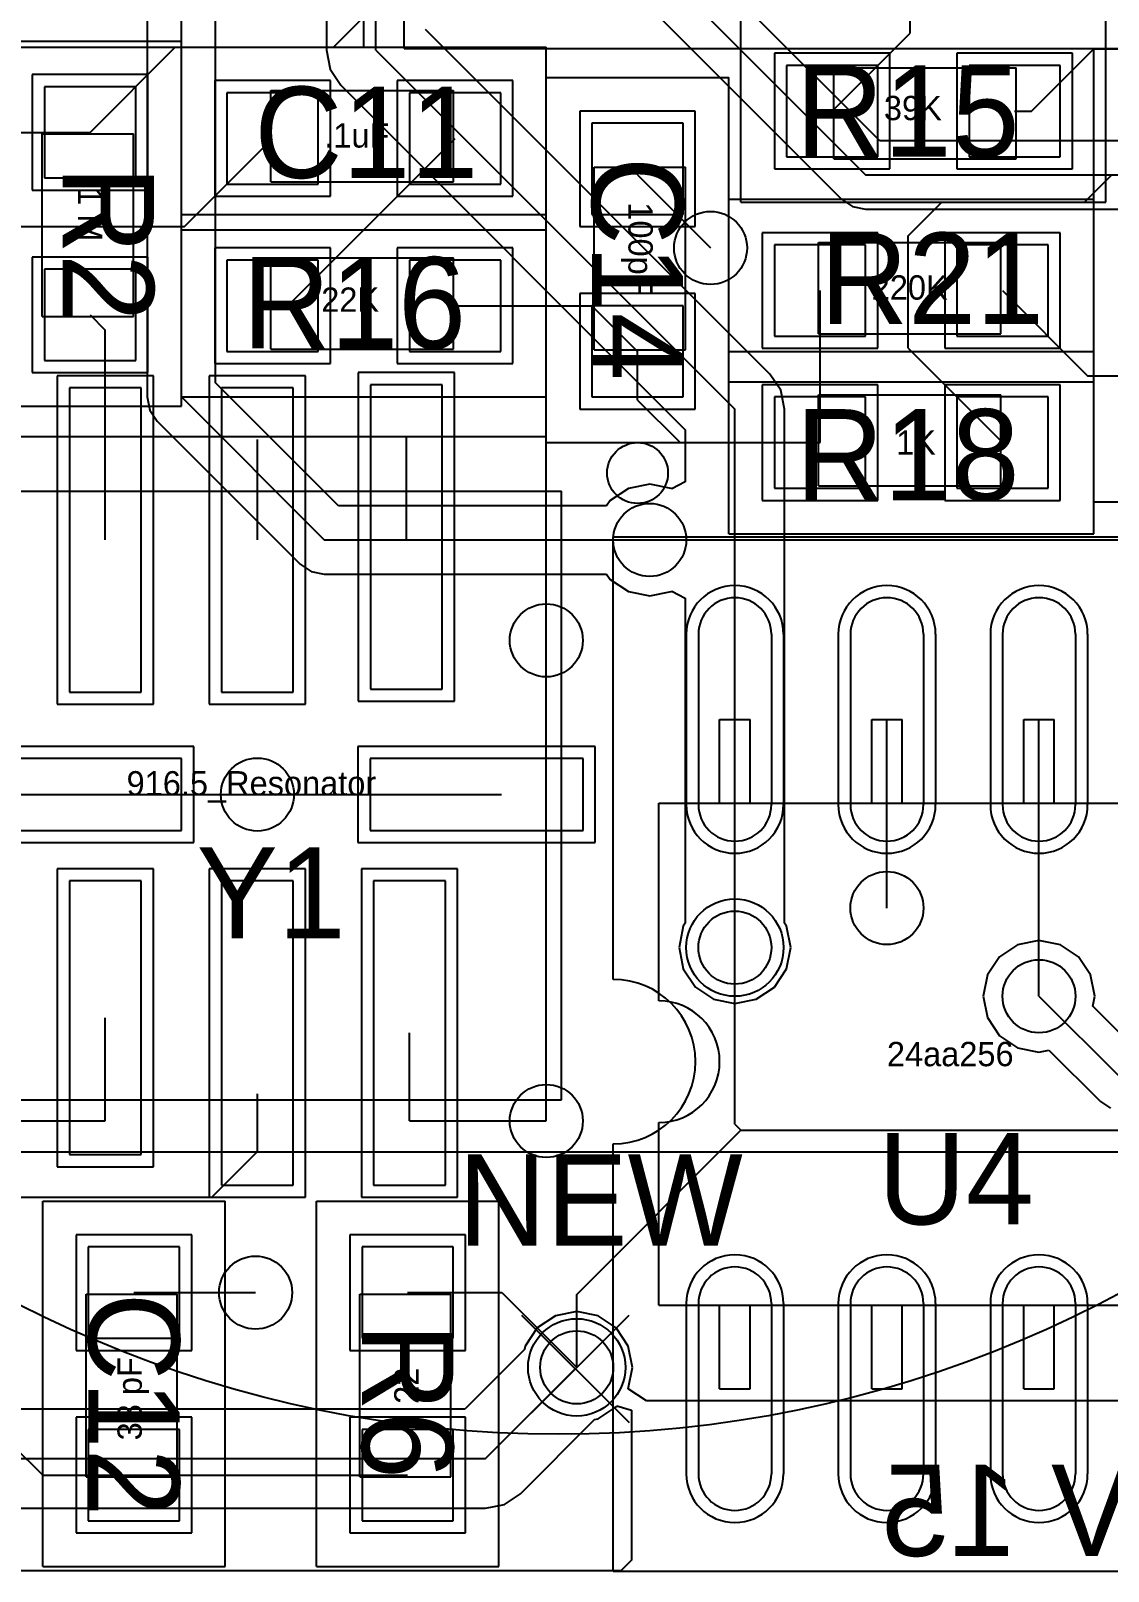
# Model space of a CAD drawing. Extents: x 8.93 to 13.33, y 4.89 to 11.88.
# Drawn here: x 9.639 to 9.993, y 7.105 to 7.611 of the extents above; entities that cross this region are included whole.
import ezdxf

# ---------------------------------------------------------------- set-up
doc = ezdxf.new("R2010")
doc.units = 0
doc.header["$MEASUREMENT"] = 0
for name, color, linetype in [('BOTTOMLAYER', 5, 'CONTINUOUS'), ('BOTTOMOVERLAY', 54, 'CONTINUOUS'), ('BOTTOMSOLDER', 6, 'CONTINUOUS'), ('MECHANICAL1', 6, 'CONTINUOUS'), ('MECHANICAL6', 56, 'CONTINUOUS'), ('MULTILAYER', 9, 'CONTINUOUS'), ('TOPLAYER', 1, 'CONTINUOUS'), ('TOPOVERLAY', 2, 'CONTINUOUS'), ('TOPPASTE', 8, 'CONTINUOUS'), ('TOPSOLDER', 216, 'CONTINUOUS')]:
    doc.layers.add(name, color=color, linetype=linetype)

msp = doc.modelspace()

# ---------------------------------------------------------------- linework, layer by layer
at = {"layer": 'BOTTOMLAYER'}
for p, q in [((9.752, 7.605), (9.752, 7.805)), ((9.735686, 7.798243), (9.735686, 7.605)), ((9.917646, 7.575215), (9.798215, 7.694646)), ((9.787, 7.69), (9.913, 7.564)), ((9.779069, 7.682069), (9.905069, 7.55607)), ((9.688, 7.491), (9.688, 7.636)), ((9.676785, 7.621846), (9.676785, 7.491001)), ((9.699215, 7.495646), (9.699215, 7.621846)), ((9.881536, 7.498535), (9.768313, 7.611757)), ((9.735686, 7.605), (9.735686, 7.605)), ((9.735686, 7.605), (9.735686, 7.605)), ((9.735686, 7.605), (9.736928, 7.598757)), ((9.752, 7.605), (9.87, 7.487)), ((9.736928, 7.598757), (9.740465, 7.593465)), ((9.740465, 7.593465), (9.853687, 7.480242)), ((10.076846, 7.575215), (9.917646, 7.575215)), ((9.913, 7.564), (10.091, 7.564)), ((9.905069, 7.55607), (9.905069, 7.556069)), ((9.905069, 7.556069), (9.908708, 7.553638)), ((9.908708, 7.553638), (9.908708, 7.553638)), ((9.908708, 7.553638), (9.908708, 7.553638)), ((9.908708, 7.553638), (9.908708, 7.553638)), ((9.908708, 7.553638), (9.908708, 7.553638)), ((9.908708, 7.553638), (9.908708, 7.553638)), ((9.908708, 7.553638), (9.908708, 7.553638)), ((9.908708, 7.553638), (9.908708, 7.553638)), ((9.908708, 7.553638), (9.908708, 7.553638)), ((9.908708, 7.553638), (9.908708, 7.553638)), ((9.908708, 7.553638), (9.908708, 7.553638)), ((9.908708, 7.553638), (9.913, 7.552784)), ((9.913, 7.552784), (9.913001, 7.552784)), ((9.913001, 7.552784), (10.076846, 7.552784)), ((9.739646, 7.455216), (9.699215, 7.495646)), ((9.885072, 7.493243), (9.881536, 7.498535)), ((9.881536, 7.498535), (9.881536, 7.498535)), ((9.881536, 7.498535), (9.881536, 7.498535)), ((9.881536, 7.498535), (9.881536, 7.498535)), ((9.881536, 7.498535), (9.881536, 7.498535)), ((9.881536, 7.498535), (9.881536, 7.498535)), ((9.881536, 7.498535), (9.881536, 7.498535)), ((9.881536, 7.498535), (9.881536, 7.498535)), ((9.881536, 7.498535), (9.881536, 7.498535)), ((9.881536, 7.498535), (9.881536, 7.498535)), ((9.676785, 7.491001), (9.676784, 7.491)), ((9.676784, 7.491), (9.677638, 7.486708)), ((9.688, 7.491), (9.735, 7.444)), ((9.886314, 7.487), (9.885072, 7.493243)), ((9.677638, 7.486708), (9.680069, 7.483069)), ((9.87, 7.31), (9.87, 7.487)), ((9.886314, 7.317984), (9.886314, 7.487)), ((9.680069, 7.483069), (9.727069, 7.43607)), ((9.853687, 7.480242), (9.853687, 7.463143)), ((9.834977, 7.460956), (9.829023, 7.456977)), ((9.842, 7.462353), (9.834977, 7.460956)), ((9.849023, 7.460956), (9.842, 7.462353)), ((9.849277, 7.460786), (9.849023, 7.460956)), ((9.853687, 7.463143), (9.849277, 7.460786)), ((9.827846, 7.455216), (9.739646, 7.455216)), ((9.829023, 7.456977), (9.827846, 7.455216)), ((9.735, 7.444), (9.842, 7.444)), ((9.727069, 7.43607), (9.727069, 7.436069)), ((9.727069, 7.436069), (9.730708, 7.433638)), ((9.730708, 7.433638), (9.730708, 7.433638)), ((9.730708, 7.433638), (9.730708, 7.433638)), ((9.730708, 7.433638), (9.730708, 7.433638)), ((9.730708, 7.433638), (9.730708, 7.433638)), ((9.730708, 7.433638), (9.730708, 7.433638)), ((9.730708, 7.433638), (9.730708, 7.433638)), ((9.730708, 7.433638), (9.730708, 7.433638)), ((9.730708, 7.433638), (9.730708, 7.433638)), ((9.730708, 7.433638), (9.730708, 7.433638)), ((9.730708, 7.433638), (9.730708, 7.433638)), ((9.730708, 7.433638), (9.735, 7.432785)), ((9.735, 7.432785), (9.827846, 7.432785)), ((9.827846, 7.432785), (9.829023, 7.431023)), ((9.829023, 7.431023), (9.834977, 7.427044)), ((9.834977, 7.427044), (9.842, 7.425647)), ((9.842, 7.425647), (9.849023, 7.427044)), ((9.849023, 7.427044), (9.849277, 7.427214)), ((9.849277, 7.427214), (9.853687, 7.424857)), ((9.853687, 7.424857), (9.853687, 7.317984)), ((9.853687, 7.317984), (9.853045, 7.317023)), ((9.886956, 7.317023), (9.886314, 7.317984)), ((9.853045, 7.317023), (9.851648, 7.31)), ((9.888353, 7.31), (9.886956, 7.317023)), ((9.97, 7.312353), (9.962977, 7.310956)), ((9.977023, 7.310956), (9.97, 7.312353)), ((9.851648, 7.31), (9.853045, 7.302977)), ((9.886956, 7.302977), (9.888353, 7.31)), ((9.962977, 7.310956), (9.957023, 7.306977)), ((9.982977, 7.306977), (9.977023, 7.310956)), ((9.853045, 7.302977), (9.857023, 7.297023)), ((9.882978, 7.297023), (9.886956, 7.302977)), ((9.957023, 7.306977), (9.953044, 7.301023)), ((9.986956, 7.301023), (9.982977, 7.306977)), ((9.857023, 7.297023), (9.862977, 7.293044)), ((9.877023, 7.293044), (9.882978, 7.297023)), ((9.953044, 7.301023), (9.951647, 7.294)), ((9.988353, 7.294), (9.986956, 7.301023)), ((9.862977, 7.293044), (9.87, 7.291647)), ((9.87, 7.291647), (9.877023, 7.293044)), ((9.951647, 7.294), (9.953044, 7.286977)), ((9.97, 7.294), (9.99741, 7.26659)), ((9.9877, 7.290719), (9.988353, 7.294)), ((9.953044, 7.286977), (9.957023, 7.281023)), ((10.001633, 7.276786), (9.9877, 7.290719)), ((9.957023, 7.281023), (9.962977, 7.277044)), ((9.962977, 7.277044), (9.97, 7.275647)), ((9.97, 7.275647), (9.973281, 7.2763)), ((9.973281, 7.2763), (9.9902, 7.259381)), ((9.9902, 7.259381), (9.993508, 7.25717)), ((9.810977, 7.188956), (9.805023, 7.184977)), ((9.818, 7.190353), (9.810977, 7.188956)), ((9.825023, 7.188956), (9.818, 7.190353)), ((9.830977, 7.184977), (9.825023, 7.188956)), ((9.805023, 7.184977), (9.801044, 7.179023)), ((9.834956, 7.179023), (9.830977, 7.184977)), ((9.800819, 7.17789), (9.781243, 7.158314)), ((9.801044, 7.179023), (9.800819, 7.17789)), ((9.836353, 7.172), (9.834956, 7.179023)), ((9.788, 7.142), (9.818, 7.172)), ((9.834956, 7.164977), (9.836353, 7.172)), ((9.840922, 7.16099), (9.834956, 7.164977)), ((10.22788, 7.16099), (9.840922, 7.16099)), ((9.781243, 7.158314), (9.579757, 7.158314)), ((9.825023, 7.155044), (9.830977, 7.159023)), ((9.830977, 7.159023), (9.831215, 7.159379)), ((9.831215, 7.159379), (9.836, 7.157928)), ((9.836, 7.157928), (9.836, 7.109)), ((9.799535, 7.130465), (9.82389, 7.154819)), ((9.82389, 7.154819), (9.825023, 7.155044)), ((9.573, 7.142), (9.788, 7.142)), ((9.794243, 7.126928), (9.799535, 7.130465)), ((9.573, 7.125686), (9.788, 7.125686)), ((9.788, 7.125686), (9.794243, 7.126928)), ((9.832464, 7.105116), (9.498121, 7.105116)), ((9.836, 7.108652), (9.832464, 7.105116)), ((9.836, 7.109), (9.836, 7.109)), ((9.836, 7.109), (9.836, 7.108652))]:
    msp.add_line(p, q, dxfattribs=at)
for centre in [(9.862, 7.54), (9.842, 7.444), (9.808, 7.411), (9.713, 7.360323), (9.92, 7.323), (9.87, 7.31), (9.97, 7.294), (9.808, 7.253), (9.71241, 7.19659), (9.818, 7.172)]:
    msp.add_circle(centre, 0.012, dxfattribs=at)
at = {"layer": 'BOTTOMOVERLAY'}
msp.add_line((9.432158, 7.242818), (10.191842, 7.242818), dxfattribs=at)
at = {"layer": 'BOTTOMSOLDER'}
for centre in [(9.87, 7.31), (9.818, 7.172)]:
    msp.add_circle(centre, 0.016, dxfattribs=at)
at = {"layer": 'MECHANICAL1'}
for p, q in [((9.902532, 7.569252), (9.902532, 7.599252)), ((9.902532, 7.599252), (9.962532, 7.599252)), ((9.962532, 7.569252), (9.962532, 7.599252)), ((9.717469, 7.591748), (9.777468, 7.591748)), ((9.717469, 7.561748), (9.717469, 7.591748)), ((9.777468, 7.561748), (9.777468, 7.591748)), ((9.642252, 7.517469), (9.642252, 7.577469)), ((9.642252, 7.577469), (9.672252, 7.577469)), ((9.672252, 7.517469), (9.672252, 7.577469)), ((9.823748, 7.506532), (9.823748, 7.566531)), ((9.823748, 7.566531), (9.853748, 7.566531)), ((9.853748, 7.506532), (9.853748, 7.566531)), ((9.902532, 7.569252), (9.962532, 7.569252)), ((9.717469, 7.561748), (9.777468, 7.561748)), ((9.897469, 7.541748), (9.957468, 7.541748)), ((9.897469, 7.511748), (9.897469, 7.541748)), ((9.957468, 7.511748), (9.957468, 7.541748)), ((9.717469, 7.506748), (9.717469, 7.536748)), ((9.717469, 7.536748), (9.777468, 7.536748)), ((9.777468, 7.506748), (9.777468, 7.536748)), ((9.642252, 7.517469), (9.672252, 7.517469)), ((9.897469, 7.511748), (9.957468, 7.511748)), ((9.717469, 7.506748), (9.777468, 7.506748)), ((9.823748, 7.506532), (9.853748, 7.506532)), ((9.897469, 7.461748), (9.897469, 7.491748)), ((9.897469, 7.491748), (9.957468, 7.491748)), ((9.957468, 7.461748), (9.957468, 7.491748)), ((9.613, 7.46), (9.813, 7.46)), ((9.813, 7.36), (9.813, 7.46)), ((9.897469, 7.461748), (9.957468, 7.461748)), ((9.865, 7.3575), (9.865, 7.385)), ((9.865, 7.385), (9.875, 7.385)), ((9.875, 7.3575), (9.875, 7.385)), ((9.915, 7.3575), (9.915, 7.385)), ((9.915, 7.385), (9.925, 7.385)), ((9.925, 7.3575), (9.925, 7.385)), ((9.965, 7.3575), (9.965, 7.385)), ((9.965, 7.385), (9.975, 7.385)), ((9.975, 7.3575), (9.975, 7.385)), ((9.813, 7.26), (9.813, 7.36)), ((9.845, 7.2925), (9.845, 7.3575)), ((9.845, 7.3575), (10.045, 7.3575)), ((9.613, 7.26), (9.813, 7.26)), ((9.845, 7.1925), (9.845, 7.2525)), ((9.656662, 7.136059), (9.656662, 7.196059)), ((9.656662, 7.196059), (9.686662, 7.196059)), ((9.686662, 7.136059), (9.686662, 7.196059)), ((9.746662, 7.136059), (9.746662, 7.196059)), ((9.746662, 7.196059), (9.776662, 7.196059)), ((9.776662, 7.136059), (9.776662, 7.196059)), ((9.845, 7.1925), (10.045, 7.1925)), ((9.865, 7.165), (9.865, 7.1925)), ((9.875, 7.165), (9.875, 7.1925)), ((9.915, 7.165), (9.915, 7.1925)), ((9.925, 7.165), (9.925, 7.1925)), ((9.965, 7.165), (9.965, 7.1925)), ((9.975, 7.165), (9.975, 7.1925)), ((9.865, 7.165), (9.875, 7.165)), ((9.915, 7.165), (9.925, 7.165)), ((9.965, 7.165), (9.975, 7.165)), ((9.656662, 7.136059), (9.686662, 7.136059)), ((9.746662, 7.136059), (9.776662, 7.136059))]:
    msp.add_line(p, q, dxfattribs=at)
msp.add_circle((9.812, 7.54003), 0.39, dxfattribs=at)
msp.add_arc((9.845, 7.2725), 0.02, 270, 90, dxfattribs=at)
at = {"layer": 'MECHANICAL6'}
for p, q in [((9.799844, 7.189198), (9.835199, 7.153843)), ((9.799844, 7.153843), (9.835199, 7.189198))]:
    msp.add_line(p, q, dxfattribs=at)
at = {"layer": 'MULTILAYER'}
for centre in [(9.862, 7.54), (9.842, 7.444), (9.808, 7.411), (9.713, 7.360323), (9.92, 7.323), (9.87, 7.31), (9.97, 7.294), (9.808, 7.253), (9.71241, 7.19659), (9.818, 7.172)]:
    msp.add_circle(centre, 0.012, dxfattribs=at)
at = {"layer": 'TOPLAYER'}
for p, q in [((9.927638, 7.610638), (9.927638, 7.75)), ((9.738, 7.606), (9.767, 7.635)), ((9.658, 7.578), (9.686, 7.606)), ((9.686, 7.606), (9.738, 7.606)), ((9.902, 7.585), (9.927638, 7.610638)), ((9.9675, 7.585), (9.988, 7.6055)), ((9.988, 7.6055), (10.0145, 7.6055)), ((9.917, 7.6), (9.887, 7.6)), ((9.887, 7.6), (9.887, 7.57)), ((9.917, 7.57), (9.917, 7.6)), ((9.977, 7.6), (9.947, 7.6)), ((9.947, 7.6), (9.947, 7.57)), ((9.977, 7.57), (9.977, 7.6)), ((9.673, 7.593), (9.643, 7.593)), ((9.643, 7.593), (9.643, 7.563)), ((9.673, 7.563), (9.673, 7.593)), ((9.703, 7.591), (9.703, 7.561)), ((9.733, 7.591), (9.703, 7.591)), ((9.733, 7.561), (9.733, 7.591)), ((9.763, 7.591), (9.763, 7.561)), ((9.793, 7.591), (9.763, 7.591)), ((9.793, 7.561), (9.793, 7.591)), ((9.853, 7.581), (9.823, 7.581)), ((9.823, 7.581), (9.823, 7.551)), ((9.853, 7.551), (9.853, 7.581)), ((9.962, 7.585), (9.9675, 7.585)), ((9.598, 7.578), (9.658, 7.578)), ((9.689, 7.547), (9.718, 7.576)), ((9.723, 7.521), (9.778, 7.576)), ((9.838, 7.564), (9.838, 7.566)), ((9.887, 7.57), (9.917, 7.57)), ((9.947, 7.57), (9.977, 7.57)), ((9.643, 7.563), (9.673, 7.563)), ((9.703, 7.561), (9.733, 7.561)), ((9.763, 7.561), (9.793, 7.561)), ((9.838, 7.564), (9.862, 7.54)), ((9.985, 7.555), (9.994, 7.564)), ((9.823, 7.551), (9.853, 7.551)), ((9.927, 7.544), (9.938, 7.555)), ((9.938, 7.555), (9.985, 7.555)), ((9.562, 7.547), (9.689, 7.547)), ((9.883, 7.541), (9.883, 7.511)), ((9.913, 7.541), (9.883, 7.541)), ((9.913, 7.511), (9.913, 7.541)), ((9.927, 7.507), (9.927, 7.544)), ((9.943, 7.541), (9.943, 7.511)), ((9.973, 7.541), (9.943, 7.541)), ((9.973, 7.511), (9.973, 7.541)), ((9.703, 7.536), (9.703, 7.506)), ((9.733, 7.536), (9.703, 7.536)), ((9.733, 7.506), (9.733, 7.536)), ((9.763, 7.536), (9.763, 7.506)), ((9.793, 7.536), (9.763, 7.536)), ((9.793, 7.506), (9.793, 7.536)), ((9.673, 7.533), (9.643, 7.533)), ((9.643, 7.533), (9.643, 7.503)), ((9.673, 7.503), (9.673, 7.533)), ((9.898, 7.476), (9.898, 7.526)), ((9.958, 7.526), (9.986, 7.498)), ((9.718, 7.521), (9.723, 7.521)), ((9.778, 7.521), (9.823, 7.521)), ((9.823, 7.521), (9.838, 7.506)), ((9.853, 7.521), (9.823, 7.521)), ((9.823, 7.521), (9.823, 7.491)), ((9.853, 7.491), (9.853, 7.521)), ((9.658, 7.518), (9.663, 7.513)), ((9.663, 7.444), (9.663, 7.513)), ((9.883, 7.511), (9.913, 7.511)), ((9.943, 7.511), (9.973, 7.511)), ((9.703, 7.506), (9.733, 7.506)), ((9.763, 7.506), (9.793, 7.506)), ((9.838, 7.49), (9.838, 7.506)), ((9.927, 7.507), (9.958, 7.476)), ((9.643, 7.503), (9.673, 7.503)), ((9.750189, 7.495), (9.750189, 7.395)), ((9.773811, 7.495), (9.750189, 7.495)), ((9.773811, 7.395), (9.773811, 7.495)), ((9.986, 7.498), (10.015409, 7.498)), ((9.651189, 7.494), (9.651189, 7.394)), ((9.674811, 7.494), (9.651189, 7.494)), ((9.674811, 7.394), (9.674811, 7.494)), ((9.701189, 7.494), (9.701189, 7.394)), ((9.724811, 7.494), (9.701189, 7.494)), ((9.724811, 7.394), (9.724811, 7.494)), ((9.823, 7.491), (9.853, 7.491)), ((9.838, 7.49), (9.852, 7.476)), ((9.883, 7.491), (9.883, 7.461)), ((9.913, 7.491), (9.883, 7.491)), ((9.913, 7.461), (9.913, 7.491)), ((9.943, 7.491), (9.943, 7.461)), ((9.973, 7.491), (9.943, 7.491)), ((9.973, 7.461), (9.973, 7.491)), ((9.613, 7.478), (9.662866, 7.478)), ((9.662866, 7.478), (9.663, 7.478)), ((9.663, 7.478), (9.808, 7.478)), ((9.713, 7.444), (9.713, 7.477)), ((9.762, 7.444), (9.762, 7.478)), ((9.808, 7.360323), (9.808, 7.478)), ((9.852, 7.476), (9.898, 7.476)), ((9.883, 7.461), (9.913, 7.461)), ((9.943, 7.461), (9.973, 7.461)), ((9.842, 7.444), (10.015, 7.444)), ((9.858, 7.413), (9.858, 7.357)), ((9.882, 7.413), (9.882, 7.357)), ((9.908, 7.413), (9.908, 7.357)), ((9.932, 7.413), (9.932, 7.357)), ((9.958, 7.413), (9.958, 7.357)), ((9.982, 7.413), (9.982, 7.357)), ((9.651189, 7.394), (9.674811, 7.394)), ((9.701189, 7.394), (9.724811, 7.394)), ((9.750189, 7.395), (9.773811, 7.395)), ((9.87, 7.252), (9.87, 7.385)), ((9.92, 7.323), (9.92, 7.385)), ((9.97, 7.294), (9.97, 7.385)), ((9.688071, 7.372134), (9.598071, 7.372134)), ((9.688071, 7.348512), (9.688071, 7.372134)), ((9.820071, 7.372134), (9.750071, 7.372134)), ((9.750071, 7.372134), (9.750071, 7.348512)), ((9.820071, 7.348512), (9.820071, 7.372134)), ((9.631071, 7.360323), (9.643071, 7.360323)), ((9.643071, 7.360323), (9.713, 7.360323)), ((9.713, 7.360323), (9.785071, 7.360323)), ((9.785071, 7.360323), (9.793237, 7.360323)), ((9.808, 7.253), (9.808, 7.360323)), ((9.598071, 7.348512), (9.688071, 7.348512)), ((9.750071, 7.348512), (9.820071, 7.348512)), ((9.651189, 7.331937), (9.651189, 7.241937)), ((9.674811, 7.331937), (9.651189, 7.331937)), ((9.674811, 7.241937), (9.674811, 7.331937)), ((9.701189, 7.331937), (9.701189, 7.231937)), ((9.724811, 7.331937), (9.701189, 7.331937)), ((9.724811, 7.231937), (9.724811, 7.331937)), ((9.751189, 7.331937), (9.751189, 7.231937)), ((9.774811, 7.331937), (9.751189, 7.331937)), ((9.774811, 7.231937), (9.774811, 7.331937)), ((9.92, 7.323), (9.92, 7.323)), ((9.663, 7.253), (9.663, 7.286937)), ((9.763, 7.253), (9.763, 7.281937)), ((9.713, 7.243), (9.713, 7.261937)), ((9.613, 7.253), (9.663, 7.253)), ((9.763, 7.253), (9.808, 7.253)), ((9.87, 7.252), (9.872, 7.25)), ((9.818, 7.196), (9.872, 7.25)), ((9.872, 7.25), (10.012819, 7.25)), ((9.651189, 7.241937), (9.674811, 7.241937)), ((9.698, 7.228), (9.713, 7.243)), ((9.701189, 7.231937), (9.724811, 7.231937)), ((9.751189, 7.231937), (9.774811, 7.231937)), ((9.625, 7.228), (9.698, 7.228)), ((9.68741, 7.21159), (9.65741, 7.21159)), ((9.65741, 7.21159), (9.65741, 7.18159)), ((9.68741, 7.18159), (9.68741, 7.21159)), ((9.77741, 7.21159), (9.74741, 7.21159)), ((9.74741, 7.21159), (9.74741, 7.18159)), ((9.77741, 7.18159), (9.77741, 7.21159)), ((9.67241, 7.19659), (9.71241, 7.19659)), ((9.76241, 7.19659), (9.79341, 7.19659)), ((9.79341, 7.19659), (9.818, 7.172)), ((9.818, 7.172), (9.818, 7.196)), ((9.858, 7.193), (9.858, 7.137)), ((9.882, 7.193), (9.882, 7.137)), ((9.908, 7.193), (9.908, 7.137)), ((9.932, 7.193), (9.932, 7.137)), ((9.958, 7.193), (9.958, 7.137)), ((9.982, 7.193), (9.982, 7.137)), ((9.65741, 7.18159), (9.68741, 7.18159)), ((9.74741, 7.18159), (9.77741, 7.18159)), ((9.68741, 7.15159), (9.65741, 7.15159)), ((9.65741, 7.15159), (9.65741, 7.12159)), ((9.68741, 7.12159), (9.68741, 7.15159)), ((9.77741, 7.15159), (9.74741, 7.15159)), ((9.74741, 7.15159), (9.74741, 7.12159)), ((9.77741, 7.12159), (9.77741, 7.15159)), ((9.63241, 7.14659), (9.64241, 7.13659)), ((9.64241, 7.13659), (9.67241, 7.13659)), ((9.67241, 7.13659), (9.76241, 7.13659)), ((9.65741, 7.12159), (9.68741, 7.12159)), ((9.74741, 7.12159), (9.77741, 7.12159))]:
    msp.add_line(p, q, dxfattribs=at)
for centre in [(9.862, 7.54), (9.842, 7.444), (9.808, 7.411), (9.713, 7.360323), (9.92, 7.323), (9.87, 7.31), (9.97, 7.294), (9.808, 7.253), (9.71241, 7.19659), (9.818, 7.172)]:
    msp.add_circle(centre, 0.012, dxfattribs=at)
for centre, start, end in [((9.87, 7.413), 0, 180), ((9.92, 7.413), 0, 180), ((9.97, 7.413), 0, 180), ((9.87, 7.357), 180, 0), ((9.92, 7.357), 180, 0), ((9.97, 7.357), 180, 0), ((9.87, 7.193), 0, 180), ((9.92, 7.193), 0, 180), ((9.97, 7.193), 0, 180), ((9.87, 7.137), 180, 0), ((9.92, 7.137), 180, 0), ((9.97, 7.137), 180, 0)]:
    msp.add_arc(centre, 0.012, start, end, dxfattribs=at)
at = {"layer": 'TOPOVERLAY'}
for p, q in [((9.688, 7.606), (9.688, 7.726)), ((9.688, 7.606), (9.688, 7.726)), ((9.748, 7.606), (9.748, 7.726)), ((9.761299, 7.605606), (9.761299, 7.684347)), ((9.872, 7.555), (9.872, 7.615)), ((9.992, 7.585), (9.992, 7.615)), ((9.628, 7.608), (9.688, 7.608)), ((9.628, 7.606), (9.688, 7.606)), ((9.688, 7.488), (9.688, 7.608)), ((9.688, 7.606), (9.748, 7.606)), ((9.688, 7.606), (9.808, 7.606)), ((9.688, 7.576), (9.688, 7.606)), ((9.808, 7.546), (9.808, 7.606)), ((9.761299, 7.605606), (10.068386, 7.605606)), ((9.988, 7.531), (9.988, 7.6055)), ((9.988, 7.6055), (10.041, 7.6055)), ((9.808, 7.596), (9.838, 7.596)), ((9.808, 7.476), (9.808, 7.596)), ((9.838, 7.596), (9.868, 7.596)), ((9.868, 7.476), (9.868, 7.596)), ((9.992, 7.555), (9.992, 7.585)), ((9.688, 7.546), (9.688, 7.576)), ((9.868, 7.556), (9.988, 7.556)), ((9.868, 7.526), (9.868, 7.556)), ((9.988, 7.496), (9.988, 7.556)), ((9.688, 7.521), (9.688, 7.551)), ((9.688, 7.551), (9.808, 7.551)), ((9.808, 7.491), (9.808, 7.551)), ((9.872, 7.555), (9.992, 7.555)), ((9.688, 7.546), (9.808, 7.546)), ((9.988, 7.4565), (9.988, 7.531)), ((9.868, 7.496), (9.868, 7.526)), ((9.688, 7.491), (9.688, 7.521)), ((9.868, 7.476), (9.868, 7.506)), ((9.868, 7.506), (9.988, 7.506)), ((9.988, 7.446), (9.988, 7.506)), ((9.868, 7.496), (9.988, 7.496)), ((9.688, 7.491), (9.808, 7.491)), ((9.628, 7.488), (9.658, 7.488)), ((9.658, 7.488), (9.688, 7.488)), ((9.808, 7.476), (9.868, 7.476)), ((9.868, 7.446), (9.868, 7.476)), ((9.988, 7.4565), (10.041, 7.4565)), ((9.83, 7.299542), (9.83, 7.445)), ((9.83, 7.445), (10.06, 7.445)), ((9.868, 7.446), (9.988, 7.446)), ((9.83, 7.105), (9.83, 7.245458)), ((9.64241, 7.22659), (9.70241, 7.22659)), ((9.64241, 7.10659), (9.64241, 7.22659)), ((9.70241, 7.10659), (9.70241, 7.22659)), ((9.73241, 7.22659), (9.79241, 7.22659)), ((9.73241, 7.10659), (9.73241, 7.22659)), ((9.79241, 7.10659), (9.79241, 7.22659)), ((9.64241, 7.10659), (9.67241, 7.10659)), ((9.67241, 7.10659), (9.70241, 7.10659)), ((9.73241, 7.10659), (9.76241, 7.10659)), ((9.76241, 7.10659), (9.79241, 7.10659)), ((9.83, 7.105), (10.06, 7.105))]:
    msp.add_line(p, q, dxfattribs=at)
msp.add_circle((9.838, 7.466), 0.01, dxfattribs=at)
msp.add_arc((9.83, 7.2725), 0.027042, 270, 90, dxfattribs=at)
at = {"layer": 'TOPPASTE'}
for p, q in [((9.917, 7.6), (9.887, 7.6)), ((9.887, 7.6), (9.887, 7.57)), ((9.917, 7.57), (9.917, 7.6)), ((9.977, 7.6), (9.947, 7.6)), ((9.947, 7.6), (9.947, 7.57)), ((9.977, 7.57), (9.977, 7.6)), ((9.673, 7.593), (9.643, 7.593)), ((9.643, 7.593), (9.643, 7.563)), ((9.673, 7.563), (9.673, 7.593)), ((9.703, 7.591), (9.703, 7.561)), ((9.733, 7.591), (9.703, 7.591)), ((9.733, 7.561), (9.733, 7.591)), ((9.763, 7.591), (9.763, 7.561)), ((9.793, 7.591), (9.763, 7.591)), ((9.793, 7.561), (9.793, 7.591)), ((9.853, 7.581), (9.823, 7.581)), ((9.823, 7.581), (9.823, 7.551)), ((9.853, 7.551), (9.853, 7.581)), ((9.887, 7.57), (9.917, 7.57)), ((9.947, 7.57), (9.977, 7.57)), ((9.643, 7.563), (9.673, 7.563)), ((9.703, 7.561), (9.733, 7.561)), ((9.763, 7.561), (9.793, 7.561)), ((9.823, 7.551), (9.853, 7.551)), ((9.883, 7.541), (9.883, 7.511)), ((9.913, 7.541), (9.883, 7.541)), ((9.913, 7.511), (9.913, 7.541)), ((9.943, 7.541), (9.943, 7.511)), ((9.973, 7.541), (9.943, 7.541)), ((9.973, 7.511), (9.973, 7.541)), ((9.703, 7.536), (9.703, 7.506)), ((9.733, 7.536), (9.703, 7.536)), ((9.733, 7.506), (9.733, 7.536)), ((9.763, 7.536), (9.763, 7.506)), ((9.793, 7.536), (9.763, 7.536)), ((9.793, 7.506), (9.793, 7.536)), ((9.673, 7.533), (9.643, 7.533)), ((9.643, 7.533), (9.643, 7.503)), ((9.673, 7.503), (9.673, 7.533)), ((9.853, 7.521), (9.823, 7.521)), ((9.823, 7.521), (9.823, 7.491)), ((9.853, 7.491), (9.853, 7.521)), ((9.883, 7.511), (9.913, 7.511)), ((9.943, 7.511), (9.973, 7.511)), ((9.703, 7.506), (9.733, 7.506)), ((9.763, 7.506), (9.793, 7.506)), ((9.643, 7.503), (9.673, 7.503)), ((9.750189, 7.495), (9.750189, 7.395)), ((9.773811, 7.495), (9.750189, 7.495)), ((9.773811, 7.395), (9.773811, 7.495)), ((9.651189, 7.494), (9.651189, 7.394)), ((9.674811, 7.494), (9.651189, 7.494)), ((9.674811, 7.394), (9.674811, 7.494)), ((9.701189, 7.494), (9.701189, 7.394)), ((9.724811, 7.494), (9.701189, 7.494)), ((9.724811, 7.394), (9.724811, 7.494)), ((9.823, 7.491), (9.853, 7.491)), ((9.883, 7.491), (9.883, 7.461)), ((9.913, 7.491), (9.883, 7.491)), ((9.913, 7.461), (9.913, 7.491)), ((9.943, 7.491), (9.943, 7.461)), ((9.973, 7.491), (9.943, 7.491)), ((9.973, 7.461), (9.973, 7.491)), ((9.883, 7.461), (9.913, 7.461)), ((9.943, 7.461), (9.973, 7.461)), ((9.858, 7.413), (9.858, 7.357)), ((9.882, 7.413), (9.882, 7.357)), ((9.908, 7.413), (9.908, 7.357)), ((9.932, 7.413), (9.932, 7.357)), ((9.958, 7.413), (9.958, 7.357)), ((9.982, 7.413), (9.982, 7.357)), ((9.651189, 7.394), (9.674811, 7.394)), ((9.701189, 7.394), (9.724811, 7.394)), ((9.750189, 7.395), (9.773811, 7.395)), ((9.688071, 7.372134), (9.598071, 7.372134)), ((9.688071, 7.348512), (9.688071, 7.372134)), ((9.820071, 7.372134), (9.750071, 7.372134)), ((9.750071, 7.372134), (9.750071, 7.348512)), ((9.820071, 7.348512), (9.820071, 7.372134)), ((9.598071, 7.348512), (9.688071, 7.348512)), ((9.750071, 7.348512), (9.820071, 7.348512)), ((9.651189, 7.331937), (9.651189, 7.241937)), ((9.674811, 7.331937), (9.651189, 7.331937)), ((9.674811, 7.241937), (9.674811, 7.331937)), ((9.701189, 7.331937), (9.701189, 7.231937)), ((9.724811, 7.331937), (9.701189, 7.331937)), ((9.724811, 7.231937), (9.724811, 7.331937)), ((9.751189, 7.331937), (9.751189, 7.231937)), ((9.774811, 7.331937), (9.751189, 7.331937)), ((9.774811, 7.231937), (9.774811, 7.331937)), ((9.651189, 7.241937), (9.674811, 7.241937)), ((9.701189, 7.231937), (9.724811, 7.231937)), ((9.751189, 7.231937), (9.774811, 7.231937)), ((9.68741, 7.21159), (9.65741, 7.21159)), ((9.65741, 7.21159), (9.65741, 7.18159)), ((9.68741, 7.18159), (9.68741, 7.21159)), ((9.77741, 7.21159), (9.74741, 7.21159)), ((9.74741, 7.21159), (9.74741, 7.18159)), ((9.77741, 7.18159), (9.77741, 7.21159)), ((9.858, 7.193), (9.858, 7.137)), ((9.882, 7.193), (9.882, 7.137)), ((9.908, 7.193), (9.908, 7.137)), ((9.932, 7.193), (9.932, 7.137)), ((9.958, 7.193), (9.958, 7.137)), ((9.982, 7.193), (9.982, 7.137)), ((9.65741, 7.18159), (9.68741, 7.18159)), ((9.74741, 7.18159), (9.77741, 7.18159)), ((9.68741, 7.15159), (9.65741, 7.15159)), ((9.65741, 7.15159), (9.65741, 7.12159)), ((9.68741, 7.12159), (9.68741, 7.15159)), ((9.77741, 7.15159), (9.74741, 7.15159)), ((9.74741, 7.15159), (9.74741, 7.12159)), ((9.77741, 7.12159), (9.77741, 7.15159)), ((9.65741, 7.12159), (9.68741, 7.12159)), ((9.74741, 7.12159), (9.77741, 7.12159))]:
    msp.add_line(p, q, dxfattribs=at)
for centre, start, end in [((9.87, 7.413), 0, 180), ((9.92, 7.413), 0, 180), ((9.97, 7.413), 0, 180), ((9.87, 7.357), 180, 0), ((9.92, 7.357), 180, 0), ((9.97, 7.357), 180, 0), ((9.87, 7.193), 0, 180), ((9.92, 7.193), 0, 180), ((9.97, 7.193), 0, 180), ((9.87, 7.137), 180, 0), ((9.92, 7.137), 180, 0), ((9.97, 7.137), 180, 0)]:
    msp.add_arc(centre, 0.012, start, end, dxfattribs=at)
at = {"layer": 'TOPSOLDER'}
for p, q in [((9.921, 7.604), (9.883, 7.604)), ((9.883, 7.604), (9.883, 7.566)), ((9.921, 7.566), (9.921, 7.604)), ((9.981, 7.604), (9.943, 7.604)), ((9.943, 7.604), (9.943, 7.566)), ((9.981, 7.566), (9.981, 7.604)), ((9.677, 7.597), (9.639, 7.597)), ((9.639, 7.597), (9.639, 7.559)), ((9.677, 7.559), (9.677, 7.597)), ((9.699, 7.595), (9.699, 7.557)), ((9.737, 7.595), (9.699, 7.595)), ((9.737, 7.557), (9.737, 7.595)), ((9.759, 7.595), (9.759, 7.557)), ((9.797, 7.595), (9.759, 7.595)), ((9.797, 7.557), (9.797, 7.595)), ((9.857, 7.585), (9.819, 7.585)), ((9.819, 7.585), (9.819, 7.547)), ((9.857, 7.547), (9.857, 7.585)), ((9.883, 7.566), (9.921, 7.566)), ((9.943, 7.566), (9.981, 7.566)), ((9.639, 7.559), (9.677, 7.559)), ((9.699, 7.557), (9.737, 7.557)), ((9.759, 7.557), (9.797, 7.557)), ((9.819, 7.547), (9.857, 7.547)), ((9.699, 7.54), (9.699, 7.502)), ((9.737, 7.54), (9.699, 7.54)), ((9.737, 7.502), (9.737, 7.54)), ((9.759, 7.54), (9.759, 7.502)), ((9.797, 7.54), (9.759, 7.54)), ((9.797, 7.502), (9.797, 7.54)), ((9.879, 7.545), (9.879, 7.507)), ((9.917, 7.545), (9.879, 7.545)), ((9.917, 7.507), (9.917, 7.545)), ((9.939, 7.545), (9.939, 7.507)), ((9.977, 7.545), (9.939, 7.545)), ((9.977, 7.507), (9.977, 7.545)), ((9.677, 7.537), (9.639, 7.537)), ((9.639, 7.537), (9.639, 7.499)), ((9.677, 7.499), (9.677, 7.537)), ((9.857, 7.525), (9.819, 7.525)), ((9.819, 7.525), (9.819, 7.487)), ((9.857, 7.487), (9.857, 7.525)), ((9.879, 7.507), (9.917, 7.507)), ((9.939, 7.507), (9.977, 7.507)), ((9.699, 7.502), (9.737, 7.502)), ((9.759, 7.502), (9.797, 7.502)), ((9.639, 7.499), (9.677, 7.499)), ((9.647189, 7.498), (9.647189, 7.39)), ((9.678811, 7.498), (9.647189, 7.498)), ((9.678811, 7.39), (9.678811, 7.498)), ((9.697189, 7.498), (9.697189, 7.39)), ((9.728811, 7.498), (9.697189, 7.498)), ((9.728811, 7.39), (9.728811, 7.498)), ((9.746189, 7.499), (9.746189, 7.391)), ((9.777811, 7.499), (9.746189, 7.499)), ((9.777811, 7.391), (9.777811, 7.499)), ((9.879, 7.495), (9.879, 7.457)), ((9.917, 7.495), (9.879, 7.495)), ((9.917, 7.457), (9.917, 7.495)), ((9.939, 7.495), (9.939, 7.457)), ((9.977, 7.495), (9.939, 7.495)), ((9.977, 7.457), (9.977, 7.495)), ((9.819, 7.487), (9.857, 7.487)), ((9.879, 7.457), (9.917, 7.457)), ((9.939, 7.457), (9.977, 7.457)), ((9.854, 7.413), (9.854, 7.357)), ((9.886, 7.413), (9.886, 7.357)), ((9.904, 7.413), (9.904, 7.357)), ((9.936, 7.413), (9.936, 7.357)), ((9.954, 7.413), (9.954, 7.357)), ((9.986, 7.413), (9.986, 7.357)), ((9.647189, 7.39), (9.678811, 7.39)), ((9.697189, 7.39), (9.728811, 7.39)), ((9.746189, 7.391), (9.777811, 7.391)), ((9.692071, 7.376134), (9.594071, 7.376134)), ((9.692071, 7.344512), (9.692071, 7.376134)), ((9.824071, 7.376134), (9.746071, 7.376134)), ((9.746071, 7.376134), (9.746071, 7.344512)), ((9.824071, 7.344512), (9.824071, 7.376134)), ((9.594071, 7.344512), (9.692071, 7.344512)), ((9.746071, 7.344512), (9.824071, 7.344512)), ((9.647189, 7.335937), (9.647189, 7.237937)), ((9.678811, 7.335937), (9.647189, 7.335937)), ((9.678811, 7.237937), (9.678811, 7.335937)), ((9.697189, 7.335937), (9.697189, 7.227937)), ((9.728811, 7.335937), (9.697189, 7.335937)), ((9.728811, 7.227937), (9.728811, 7.335937)), ((9.747189, 7.335937), (9.747189, 7.227937)), ((9.778811, 7.335937), (9.747189, 7.335937)), ((9.778811, 7.227937), (9.778811, 7.335937)), ((9.647189, 7.237937), (9.678811, 7.237937)), ((9.697189, 7.227937), (9.728811, 7.227937)), ((9.747189, 7.227937), (9.778811, 7.227937)), ((9.69141, 7.21559), (9.65341, 7.21559)), ((9.65341, 7.21559), (9.65341, 7.17759)), ((9.69141, 7.17759), (9.69141, 7.21559)), ((9.78141, 7.21559), (9.74341, 7.21559)), ((9.74341, 7.21559), (9.74341, 7.17759)), ((9.78141, 7.17759), (9.78141, 7.21559)), ((9.854, 7.193), (9.854, 7.137)), ((9.886, 7.193), (9.886, 7.137)), ((9.904, 7.193), (9.904, 7.137)), ((9.936, 7.193), (9.936, 7.137)), ((9.954, 7.193), (9.954, 7.137)), ((9.986, 7.193), (9.986, 7.137)), ((9.65341, 7.17759), (9.69141, 7.17759)), ((9.74341, 7.17759), (9.78141, 7.17759)), ((9.69141, 7.15559), (9.65341, 7.15559)), ((9.65341, 7.15559), (9.65341, 7.11759)), ((9.69141, 7.11759), (9.69141, 7.15559)), ((9.78141, 7.15559), (9.74341, 7.15559)), ((9.74341, 7.15559), (9.74341, 7.11759)), ((9.78141, 7.11759), (9.78141, 7.15559)), ((9.65341, 7.11759), (9.69141, 7.11759)), ((9.74341, 7.11759), (9.78141, 7.11759))]:
    msp.add_line(p, q, dxfattribs=at)
for centre in [(9.87, 7.31), (9.818, 7.172)]:
    msp.add_circle(centre, 0.016, dxfattribs=at)
for centre, start, end in [((9.87, 7.413), 0, 180), ((9.92, 7.413), 0, 180), ((9.97, 7.413), 0, 180), ((9.87, 7.357), 180, 0), ((9.92, 7.357), 180, 0), ((9.97, 7.357), 180, 0), ((9.87, 7.193), 0, 180), ((9.92, 7.193), 0, 180), ((9.97, 7.193), 0, 180), ((9.87, 7.137), 180, 0), ((9.92, 7.137), 180, 0), ((9.97, 7.137), 180, 0)]:
    msp.add_arc(centre, 0.016, start, end, dxfattribs=at)

# ---------------------------------------------------------------- texts
at = {"layer": 'BOTTOMLAYER', "text_generation_flag": 2}
msp.add_text('TAG103 REV 15', height=0.03, rotation=360, dxfattribs=at).set_placement((10.217, 7.11))
at = {"layer": 'MECHANICAL1'}
for s, rotation, p in [('39K', 360, (9.919, 7.582)), ('1 M', 270, (9.654, 7.56)), ('100pF', 270, (9.835, 7.555)), ('24aa256', 360, (9.920001, 7.271)), ('33 pF', 90, (9.675, 7.148)), ('22', 90, (9.766, 7.16))]:
    msp.add_text(s, height=0.008, rotation=rotation, dxfattribs=at).set_placement(p)
for s, p in [('.1uF', (9.735, 7.573)), ('220K', (9.915, 7.523)), ('22K', (9.734, 7.519)), ('1K', (9.923, 7.472)), ('916.5_Resonator', (9.67, 7.36))]:
    msp.add_text(s, height=0.008, dxfattribs=at).set_placement(p)
at = {"layer": 'MECHANICAL6'}
msp.add_text('NEW', height=0.03, rotation=360, dxfattribs=at).set_placement((9.779, 7.212))
at = {"layer": 'TOPOVERLAY'}
for s, rotation, p in [('R15', 360, (9.89, 7.57)), ('C14', 270, (9.823, 7.57)), ('R2', 270, (9.649, 7.567)), ('U4', 360, (9.917, 7.219)), ('C12', 270, (9.65741, 7.19659)), ('R6', 270, (9.74741, 7.18659))]:
    msp.add_text(s, height=0.03, rotation=rotation, dxfattribs=at).set_placement(p)
for s, p in [('C11', (9.712, 7.563)), ('R21', (9.898, 7.515)), ('R16', (9.708, 7.507)), ('R18', (9.89, 7.457)), ('Y1', (9.693, 7.313))]:
    msp.add_text(s, height=0.03, dxfattribs=at).set_placement(p)

doc.saveas('drawing.dxf')
